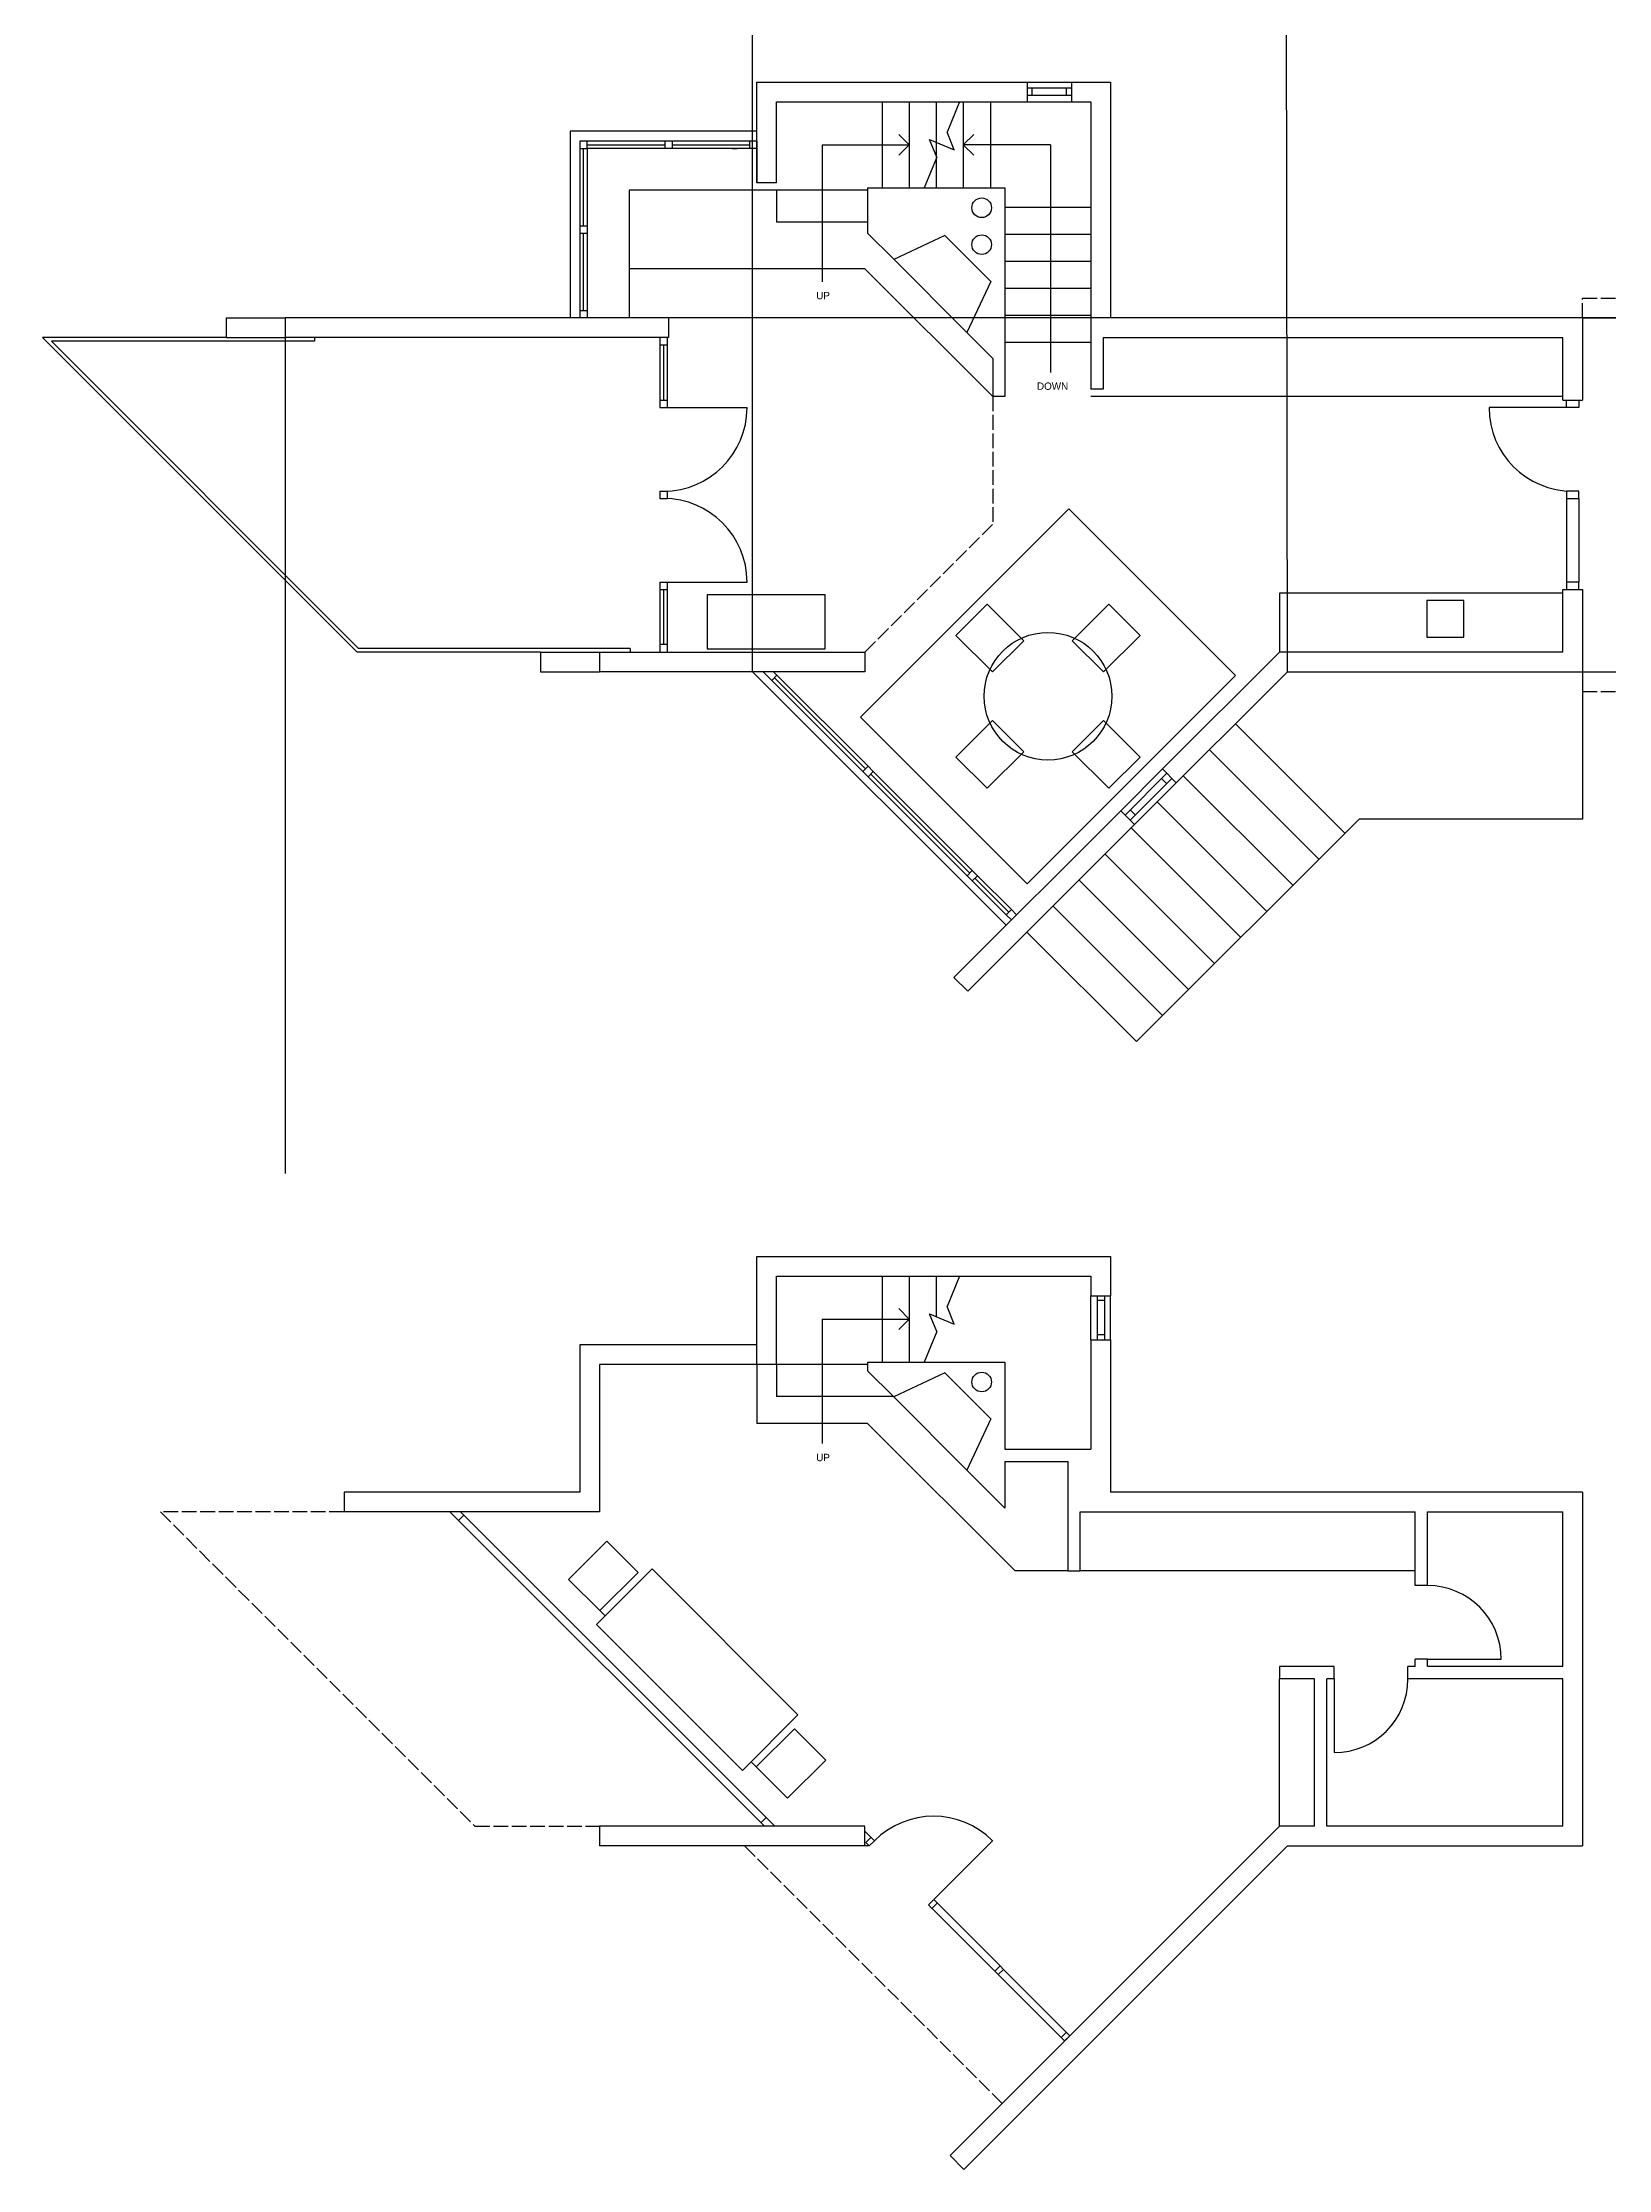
# Model space of a CAD drawing. Header units: inches. Extents: x -16659 to 2747, y 141 to 7454.
# Drawn here: x -4337 to -3700, y 1095 to 1961 of the extents above; entities that cross this region are included whole.
import ezdxf

# ---------------------------------------------------------------- set-up
doc = ezdxf.new("R2010")
doc.units = ezdxf.units.IN
doc.header["$LTSCALE"] = 0.5
doc.header["$MEASUREMENT"] = 0
doc.linetypes.add('ACAD_ISO02W100', pattern=[15, 12, -3])
doc.layers.get('0').update_dxf_attribs({"color": 253})
for name, color, linetype in [('A-doors', 254, 'Continuous'), ('A-Elev-North', 7, 'Continuous'), ('A-Elev-South', 7, 'Continuous'), ('A-furniture', 33, 'Continuous'), ('A-glazing', 252, 'Continuous'), ('A-millwork', 252, 'Continuous'), ('A-soffit', 251, 'ACAD_ISO02W100'), ('A-stairs', 252, 'Continuous'), ('A-text', 254, 'Continuous'), ('A-walls', 7, 'Continuous'), ('construction', 160, 'Continuous')]:
    doc.layers.add(name, color=color, linetype=linetype)

msp = doc.modelspace()

# ---------------------------------------------------------------- linework, layer by layer
for p, q in [((-3590.2, 1849.22), (-3710.2, 1849.22)), ((-3710.2, 1849.22), (-3590.2, 1849.22)), ((-3710.2, 1705.22), (-3590.2, 1705.22))]:
    msp.add_line(p, q)
at = {"layer": 'A-doors'}
for p, q in [((-4085.69, 1841.3), (-4085.69, 1812.72)), ((-4085.69, 1838.3), (-4082.69, 1838.3)), ((-4082.69, 1841.3), (-4082.69, 1812.72)), ((-4085.69, 1815.72), (-4082.69, 1815.72)), ((-4085.69, 1812.72), (-4082.69, 1812.72)), ((-3714.2, 1812.72), (-3748.2, 1812.72)), ((-3716.7, 1812.72), (-3716.7, 1815.72)), ((-3716.7, 1815.72), (-3711.7, 1815.72)), ((-3711.7, 1812.72), (-3716.7, 1812.72)), ((-3711.7, 1815.72), (-3711.7, 1812.72)), ((-4085.69, 1778.72), (-4082.69, 1778.72)), ((-4085.69, 1778.72), (-4085.69, 1775.72)), ((-4085.69, 1775.72), (-4082.69, 1775.72)), ((-4082.69, 1778.72), (-4082.69, 1775.72)), ((-3716.7, 1778.72), (-3716.7, 1775.72)), ((-3711.7, 1778.72), (-3716.7, 1778.72)), ((-3716.7, 1775.72), (-3711.7, 1775.72)), ((-3711.7, 1775.72), (-3711.7, 1778.72)), ((-4085.69, 1741.72), (-4082.69, 1741.72)), ((-4085.69, 1741.72), (-4085.69, 1713.22)), ((-4082.69, 1741.72), (-4082.69, 1713.22)), ((-3716.7, 1741.72), (-3716.7, 1738.72)), ((-3711.7, 1741.72), (-3716.7, 1741.72)), ((-3711.7, 1738.72), (-3711.7, 1741.72)), ((-4085.69, 1738.72), (-4082.69, 1738.72)), ((-3716.7, 1738.72), (-3711.7, 1738.72)), ((-4082.69, 1716.22), (-4085.69, 1716.22)), ((-3773.2, 1303.19), (-3743.2, 1303.19)), ((-3811.2, 1295.19), (-3811.2, 1265.19)), ((-3974.23, 1205.32), (-3950.19, 1229.36))]:
    msp.add_line(p, q, dxfattribs=at)
for centre, radius, start, end in [((-3714.2, 1812.72), 34, 180, 270), ((-3773.2, 1303.19), 30, 0, 90), ((-3811.2, 1295.19), 30, 270, 0), ((-3974.27, 1205.27), 34, 45, 135)]:
    msp.add_arc(centre, radius, start, end, dxfattribs=at)
at = {"layer": 'A-Elev-North', "color": 253}
for p, q in [((-4046.2, 1925.22), (-4122.2, 1925.22)), ((-4122.2, 1925.22), (-4122.2, 1849.22)), ((-4001.11, 1901.22), (-4098.2, 1901.22)), ((-4098.2, 1901.22), (-4098.2, 1849.22)), ((-4038.2, 1901.22), (-4038.2, 1888.22)), ((-4001.11, 1888.22), (-4038.2, 1888.22)), ((-4046.2, 1423.19), (-4046.2, 1399.19)), ((-4001.11, 1423.19), (-4038.2, 1423.19)), ((-4038.2, 1423.19), (-4038.2, 1410.19)), ((-3990.64, 1410.19), (-4038.2, 1410.19))]:
    msp.add_line(p, q, dxfattribs=at)
at = {"layer": 'A-Elev-North', "color": 252}
for p, q in [((-4083.7, 1921.22), (-4083.7, 1918.22)), ((-4080.7, 1921.22), (-4080.7, 1918.22))]:
    msp.add_line(p, q, dxfattribs=at)
at = {"layer": 'A-Elev-North'}
for p, q in [((-4046.2, 1921.22), (-4046.2, 1904.22)), ((-4118.2, 1886.72), (-4115.2, 1886.72)), ((-4118.2, 1883.72), (-4115.2, 1883.72))]:
    msp.add_line(p, q, dxfattribs=at)
at = {"layer": 'A-Elev-North', "color": 254}
for p, q in [((-4043.67, 1705.22), (-4040.14, 1701.68)), ((-4038.01, 1703.8), (-4039.43, 1705.22)), ((-4003.05, 1664.6), (-4000.93, 1662.47)), ((-3998.81, 1664.6), (-4000.93, 1666.72)), ((-4000.93, 1662.47), (-3999.87, 1663.53))]:
    msp.add_line(p, q, dxfattribs=at)
at = {"layer": 'A-Elev-North', "color": 7}
for p, q in [((-3960.62, 1622.17), (-3958.5, 1620.05)), ((-3958.5, 1624.29), (-3956.38, 1622.17)), ((-3944.71, 1606.26), (-3942.59, 1604.14)), ((-3942.59, 1608.38), (-3940.47, 1606.26))]:
    msp.add_line(p, q, dxfattribs=at)
at = {"layer": 'A-Elev-South', "color": 253}
for p, q in [((-4262.2, 1849.22), (-4238.2, 1849.22)), ((-4262.2, 1841.22), (-4238.2, 1841.22)), ((-4134.2, 1713.22), (-4110.2, 1713.22)), ((-4110.2, 1713.22), (-4002.2, 1713.22)), ((-4134.2, 1705.22), (-4110.2, 1705.22)), ((-3710.2, 1705.22), (-3710.2, 1645.22)), ((-3851.4, 1684.01), (-3806.86, 1639.47)), ((-3862.01, 1673.41), (-3817.46, 1628.86)), ((-3872.62, 1662.8), (-3828.07, 1618.25)), ((-3801.11, 1645.22), (-3891.71, 1554.61)), ((-3883.22, 1652.19), (-3838.68, 1607.65)), ((-3710.2, 1645.22), (-3801.11, 1645.22)), ((-3893.83, 1641.59), (-3849.28, 1597.04)), ((-3904.44, 1630.98), (-3859.89, 1586.43)), ((-3915.04, 1620.37), (-3870.5, 1575.83)), ((-3925.65, 1609.77), (-3881.1, 1565.22)), ((-3936.26, 1599.16), (-3891.71, 1554.61))]:
    msp.add_line(p, q, dxfattribs=at)
at = {"layer": 'A-Elev-South', "color": 7}
for p, q in [((-3960.32, 1575.1), (-3892.44, 1642.98)), ((-3965.98, 1580.76), (-3960.32, 1575.1))]:
    msp.add_line(p, q, dxfattribs=at)
at = {"layer": 'A-furniture'}
msp.add_lwpolyline([(-4004.07, 1686.73), (-3936.19, 1618.85), (-3851.33, 1703.7), (-3919.22, 1771.58)], close=True, dxfattribs=at)
for points in [[(-4066.45, 1736.48), (-4066.45, 1714.48), (-4018.45, 1714.48), (-4018.45, 1736.48), (-4066.45, 1736.48)], [(-3937.6, 1717.84), (-3952.45, 1732.69), (-3965.18, 1719.97), (-3950.33, 1705.12), (-3937.6, 1717.84)], [(-3905.07, 1705.12), (-3890.22, 1719.97), (-3902.95, 1732.69), (-3917.8, 1717.84), (-3905.07, 1705.12)], [(-3937.6, 1672.59), (-3952.45, 1657.74), (-3965.18, 1670.47), (-3950.33, 1685.32), (-3937.6, 1672.59)], [(-3905.07, 1685.32), (-3890.22, 1670.47), (-3902.95, 1657.74), (-3917.8, 1672.59), (-3905.07, 1685.32)], [(-4033.7, 1246.6), (-4018.14, 1262.15), (-4030.87, 1274.88), (-4046.43, 1259.33), (-4033.7, 1246.6), (-4046.43, 1259.33), (-4048.55, 1261.45), (-4052.09, 1257.91), (-4029.46, 1280.54), (-4088.86, 1339.94), (-4111.48, 1317.31), (-4052.09, 1257.91), (-4111.48, 1317.31), (-4107.95, 1320.84), (-4110.07, 1322.97), (-4094.51, 1338.52), (-4107.24, 1351.25), (-4122.8, 1335.69), (-4110.07, 1322.97)]]:
    msp.add_lwpolyline(points, dxfattribs=at)
msp.add_circle((-3927.7, 1695.22), 26, dxfattribs=at)
at = {"layer": 'A-glazing'}
for p, q in [((-3918.2, 1942.72), (-3936.2, 1942.72)), ((-3918.2, 1939.72), (-3936.2, 1939.72)), ((-3934.2, 1939.72), (-3934.2, 1942.72)), ((-3920.2, 1939.72), (-3920.2, 1942.72)), ((-4046.2, 1921.22), (-4118.2, 1921.22)), ((-4118.2, 1921.22), (-4118.2, 1918.22)), ((-4118.2, 1918.22), (-4115.2, 1918.22)), ((-4118.2, 1918.22), (-4118.2, 1849.22)), ((-4116.7, 1886.72), (-4116.7, 1918.22)), ((-4115.2, 1918.22), (-4115.2, 1921.22)), ((-4115.2, 1919.72), (-4083.7, 1919.72)), ((-4046.2, 1918.22), (-4115.2, 1918.22)), ((-4115.2, 1918.22), (-4115.2, 1849.22)), ((-4080.7, 1919.72), (-4049.2, 1919.72)), ((-4054.2, 1921.22), (-4056.2, 1921.22)), ((-4056.2, 1918.22), (-4054.2, 1918.22)), ((-4049.2, 1921.22), (-4049.2, 1918.22)), ((-4116.7, 1852.22), (-4116.7, 1883.72)), ((-4118.2, 1852.22), (-4115.2, 1852.22)), ((-3716.7, 1775.72), (-3716.7, 1741.72)), ((-3711.7, 1775.72), (-3711.7, 1741.72)), ((-3944.76, 1601.97), (-4047.96, 1705.17)), ((-4003.05, 1664.6), (-4040.14, 1701.68)), ((-4001.99, 1665.66), (-4039.07, 1702.74)), ((-4000.93, 1666.72), (-4038.01, 1703.8)), ((-3960.62, 1622.17), (-4000.93, 1662.47)), ((-3959.56, 1623.23), (-3999.87, 1663.53)), ((-3958.5, 1624.29), (-3998.81, 1664.6)), ((-3896.33, 1646.87), (-3879.35, 1663.84)), ((-3879.35, 1659.6), (-3881.48, 1661.72)), ((-3892.09, 1646.86), (-3894.21, 1648.98)), ((-3888.87, 1636.65), (-3890.99, 1638.77)), ((-3944.71, 1606.26), (-3958.5, 1620.05)), ((-3943.65, 1607.32), (-3957.44, 1621.11)), ((-3942.59, 1608.38), (-3956.38, 1622.17)), ((-3907.7, 1451.19), (-3907.7, 1433.19)), ((-3904.7, 1449.19), (-3907.7, 1449.19)), ((-3904.7, 1451.19), (-3904.7, 1433.19)), ((-3904.7, 1435.19), (-3907.7, 1435.19)), ((-4043.1, 1235.19), (-4171.1, 1363.19)), ((-4165.44, 1361.78), (-4167.56, 1359.66)), ((-4038.86, 1235.19), (-4166.86, 1363.19)), ((-4044.51, 1236.61), (-4042.39, 1238.73)), ((-3998.31, 1229.32), (-4002.2, 1233.2)), ((-3999.73, 1230.73), (-4001.85, 1228.61)), ((-4000.43, 1227.19), (-4002.2, 1227.19)), ((-4001.85, 1228.61), (-4000.43, 1227.19)), ((-3998.31, 1229.32), (-4000.43, 1227.19)), ((-3974.27, 1205.27), (-3976.39, 1203.15)), ((-3972.86, 1203.86), (-3974.98, 1201.74)), ((-3974.17, 1205.37), (-3918.76, 1149.95)), ((-3976.39, 1203.15), (-3974.98, 1201.74)), ((-3974.98, 1201.85), (-3920.92, 1147.79)), ((-3947.17, 1178.37), (-3949.33, 1176.21)), ((-3945.76, 1176.95), (-3947.92, 1174.79)), ((-3920.21, 1151.33), (-3922.33, 1149.2)), ((-3922.33, 1149.2), (-3920.92, 1147.79)), ((-3918.8, 1149.91), (-3920.92, 1147.79))]:
    msp.add_line(p, q, dxfattribs=at)
at = {"layer": 'A-glazing', "color": 254}
for p, q in [((-4040.14, 1701.68), (-4038.01, 1703.8)), ((-4003.05, 1664.6), (-4000.93, 1666.72)), ((-4000.93, 1662.47), (-3998.81, 1664.6)), ((-3960.62, 1622.17), (-3958.5, 1624.29)), ((-3958.5, 1620.05), (-3956.38, 1622.17)), ((-3944.71, 1606.26), (-3942.59, 1608.38))]:
    msp.add_line(p, q, dxfattribs=at)
at = {"layer": 'A-glazing', "color": 253}
for p, q in [((-3898.09, 1648.64), (-3881.12, 1665.61)), ((-3894.2, 1644.75), (-3877.23, 1661.72)), ((-3892.44, 1642.98), (-3875.47, 1659.95))]:
    msp.add_line(p, q, dxfattribs=at)
at = {"layer": 'A-millwork'}
for p, q in [((-4208.92, 1713.22), (-4336.92, 1841.22)), ((-4262.2, 1841.22), (-4336.92, 1841.22)), ((-4208.3, 1714.72), (-4333.3, 1839.72)), ((-4226.2, 1839.72), (-4333.3, 1839.72)), ((-4226.2, 1841.22), (-4226.2, 1839.72)), ((-3718.2, 1817.22), (-3910.2, 1817.22)), ((-3718.2, 1737.22), (-3833.51, 1737.22)), ((-3833.51, 1737.22), (-3833.51, 1713.22)), ((-3758.51, 1734.22), (-3773.51, 1734.22)), ((-3773.51, 1734.22), (-3773.51, 1719.22)), ((-3758.51, 1719.22), (-3758.51, 1734.22)), ((-4097.69, 1714.72), (-4208.3, 1714.72)), ((-4097.69, 1714.72), (-4097.69, 1713.22)), ((-3773.51, 1719.22), (-3758.51, 1719.22)), ((-4134.2, 1713.22), (-4208.92, 1713.22)), ((-3778.2, 1339.19), (-3914.64, 1339.19)), ((-3833.51, 1235.19), (-3833.51, 1295.19))]:
    msp.add_line(p, q, dxfattribs=at)
at = {"layer": 'A-soffit'}
for p, q in [((-3710.2, 1857.22), (-3470.2, 1857.22)), ((-3710.2, 1849.22), (-3710.2, 1857.22)), ((-3950.2, 1817.22), (-3950.2, 1765.22)), ((-4002.2, 1713.22), (-3950.2, 1765.22)), ((-3710.2, 1705.22), (-3710.2, 1697.22)), ((-3710.2, 1697.22), (-3470.2, 1697.22)), ((-4288.92, 1363.19), (-4160.92, 1235.19)), ((-4214.2, 1363.19), (-4288.92, 1363.19)), ((-4160.92, 1235.19), (-4110.2, 1235.19)), ((-4051.19, 1227.19), (-3946.35, 1122.36))]:
    msp.add_line(p, q, dxfattribs=at)
at = {"layer": 'A-stairs'}
for p, q in [((-3995.16, 1937.22), (-3995.16, 1902.22)), ((-3984.16, 1937.22), (-3984.16, 1902.22)), ((-3973.16, 1937.22), (-3973.16, 1902.22)), ((-3963.66, 1937.22), (-3968.8, 1924.8)), ((-3962.16, 1937.22), (-3962.16, 1902.22)), ((-3951.16, 1937.22), (-3951.16, 1902.22)), ((-3965.83, 1917.61), (-3968.8, 1924.8)), ((-3973.01, 1914.63), (-3978.16, 1902.22)), ((-3975.99, 1921.82), (-3965.83, 1917.61)), ((-3973.01, 1914.63), (-3975.99, 1921.82)), ((-3910.2, 1894.22), (-3945.2, 1894.22)), ((-3910.2, 1883.22), (-3945.2, 1883.22)), ((-3910.2, 1872.22), (-3945.2, 1872.22)), ((-4002.2, 1869.22), (-4098.2, 1869.22)), ((-3950.2, 1817.22), (-4002.2, 1869.22)), ((-3910.2, 1861.22), (-3945.2, 1861.22)), ((-3910.2, 1850.22), (-3945.2, 1850.22)), ((-3910.2, 1839.22), (-3945.2, 1839.22)), ((-3995.16, 1459.19), (-3995.16, 1424.19)), ((-3984.16, 1459.19), (-3984.16, 1424.19)), ((-3973.16, 1459.19), (-3973.16, 1442.63)), ((-3963.66, 1459.19), (-3968.8, 1446.78)), ((-3965.83, 1439.59), (-3968.8, 1446.78)), ((-3975.99, 1443.8), (-3965.83, 1439.59)), ((-3973.01, 1436.61), (-3975.99, 1443.8)), ((-3973.01, 1436.61), (-3978.16, 1424.19)), ((-4001.11, 1399.19), (-4046.2, 1399.19)), ((-4001.11, 1399.19), (-3941.11, 1339.19)), ((-3919.64, 1339.19), (-3941.11, 1339.19))]:
    msp.add_line(p, q, dxfattribs=at)
at = {"layer": 'A-text'}
for p, q in [((-3984.16, 1919.72), (-3988.4, 1923.96)), ((-3962.16, 1919.72), (-3957.91, 1923.96)), ((-4019.66, 1919.72), (-3984.16, 1919.72)), ((-4019.66, 1919.72), (-4019.66, 1863.98)), ((-3984.16, 1919.72), (-3988.4, 1915.47)), ((-3962.16, 1919.72), (-3957.91, 1915.47)), ((-3926.66, 1919.72), (-3962.16, 1919.72)), ((-3926.66, 1919.72), (-3926.66, 1827.08)), ((-4019.66, 1441.69), (-4019.66, 1390.96)), ((-4019.66, 1441.69), (-3984.16, 1441.69)), ((-3984.16, 1441.69), (-3988.4, 1445.94)), ((-3984.16, 1441.69), (-3988.4, 1437.45))]:
    msp.add_line(p, q, dxfattribs=at)
at = {"layer": 'A-walls'}
for p, q in [((-4046.2, 1904.22), (-4046.2, 1945.22)), ((-4046.2, 1945.22), (-3936.2, 1945.22)), ((-3936.2, 1945.22), (-3936.2, 1937.22)), ((-3918.2, 1945.22), (-3902.2, 1945.22)), ((-3918.2, 1945.22), (-3918.2, 1937.22)), ((-3902.2, 1945.22), (-3902.2, 1849.22)), ((-4038.2, 1904.22), (-4038.2, 1937.22)), ((-4038.2, 1937.22), (-3936.2, 1937.22)), ((-3918.2, 1937.22), (-3910.2, 1937.22)), ((-3910.2, 1937.22), (-3910.2, 1820.22)), ((-4038.2, 1904.22), (-4046.2, 1904.22)), ((-4001.11, 1902.22), (-4001.11, 1883.68)), ((-4001.11, 1902.22), (-3945.2, 1902.22)), ((-3945.2, 1902.22), (-3945.2, 1817.22)), ((-3990.64, 1873.22), (-4001.11, 1883.68)), ((-3969.7, 1882.78), (-3990.51, 1873.08)), ((-3950.97, 1864.05), (-3969.7, 1882.78)), ((-3990.64, 1873.22), (-3960.67, 1843.24)), ((-3950.97, 1864.05), (-3960.67, 1843.24)), ((-4082.2, 1849.22), (-4238.2, 1849.22)), ((-4238.2, 1849.22), (-4238.2, 1841.22)), ((-4082.2, 1849.22), (-4082.2, 1841.22)), ((-3710.2, 1849.22), (-3902.2, 1849.22)), ((-3710.2, 1849.22), (-3710.2, 1815.72)), ((-4082.2, 1841.22), (-4238.2, 1841.22)), ((-3950.2, 1832.77), (-3960.67, 1843.24)), ((-3905.2, 1841.22), (-3718.2, 1841.22)), ((-3905.2, 1841.22), (-3905.2, 1820.22)), ((-3718.2, 1815.72), (-3718.2, 1841.22)), ((-3950.2, 1832.77), (-3950.2, 1817.22)), ((-3905.2, 1820.22), (-3910.2, 1820.22)), ((-3945.2, 1817.22), (-3950.2, 1817.22)), ((-3718.2, 1815.72), (-3710.2, 1815.72)), ((-3718.2, 1713.22), (-3718.2, 1738.72)), ((-3718.2, 1738.72), (-3710.2, 1738.72)), ((-3710.2, 1738.72), (-3710.2, 1705.22)), ((-4110.2, 1713.22), (-4110.2, 1705.22)), ((-4002.2, 1713.22), (-4002.2, 1705.22)), ((-3881.12, 1665.61), (-3833.51, 1713.22)), ((-3718.2, 1713.22), (-3833.51, 1713.22)), ((-4002.2, 1705.22), (-4110.2, 1705.22)), ((-3830.2, 1705.22), (-3841.52, 1693.89)), ((-3830.2, 1705.22), (-3710.2, 1705.22)), ((-3841.52, 1693.89), (-3875.47, 1659.95)), ((-3875.47, 1659.95), (-3881.12, 1665.61)), ((-3965.98, 1580.76), (-3898.09, 1648.64)), ((-3892.44, 1642.98), (-3898.09, 1648.64)), ((-4046.2, 1467.19), (-3902.2, 1467.19)), ((-4046.2, 1423.19), (-4046.2, 1467.19)), ((-3902.2, 1467.19), (-3902.2, 1451.19)), ((-4038.2, 1459.19), (-3910.2, 1459.19)), ((-4038.2, 1423.19), (-4038.2, 1459.19)), ((-3910.2, 1459.19), (-3910.2, 1451.19)), ((-3910.2, 1451.19), (-3902.2, 1451.19)), ((-4046.2, 1431.19), (-4118.2, 1431.19)), ((-4118.2, 1431.19), (-4118.2, 1371.19)), ((-3910.2, 1433.19), (-3902.2, 1433.19)), ((-3910.2, 1433.19), (-3910.2, 1388.75)), ((-3902.2, 1433.19), (-3902.2, 1371.19)), ((-4038.2, 1423.19), (-4110.2, 1423.19)), ((-4110.2, 1423.19), (-4110.2, 1363.19)), ((-4001.11, 1424.19), (-3945.2, 1424.19)), ((-4001.11, 1424.19), (-4001.11, 1420.66)), ((-3990.64, 1410.19), (-4001.11, 1420.66)), ((-3945.2, 1424.19), (-3945.2, 1388.75)), ((-3969.7, 1419.76), (-3990.51, 1410.06)), ((-3950.97, 1401.02), (-3969.7, 1419.76)), ((-3990.64, 1410.19), (-3960.67, 1380.22)), ((-3950.97, 1401.02), (-3960.67, 1380.22)), ((-3945.2, 1388.75), (-3910.2, 1388.75)), ((-3945.2, 1364.75), (-3960.67, 1380.22)), ((-3945.2, 1383.75), (-3919.64, 1383.75)), ((-3945.2, 1383.75), (-3945.2, 1364.75)), ((-3919.64, 1383.75), (-3919.64, 1339.19)), ((-4118.2, 1371.19), (-4214.2, 1371.19)), ((-4214.2, 1371.19), (-4214.2, 1363.19)), ((-3710.2, 1371.19), (-3902.2, 1371.19)), ((-3710.2, 1371.19), (-3710.2, 1227.19)), ((-4110.2, 1363.19), (-4214.2, 1363.19)), ((-3914.64, 1363.19), (-3778.2, 1363.19)), ((-3914.64, 1339.19), (-3914.64, 1363.19)), ((-3778.2, 1333.19), (-3778.2, 1363.19)), ((-3773.2, 1363.19), (-3718.2, 1363.19)), ((-3773.2, 1333.19), (-3773.2, 1363.19)), ((-3718.2, 1300.19), (-3718.2, 1363.19)), ((-3919.64, 1339.19), (-3914.64, 1339.19)), ((-3773.2, 1333.19), (-3778.2, 1333.19)), ((-3811.2, 1300.19), (-3833.51, 1300.19)), ((-3833.51, 1300.19), (-3833.51, 1295.19)), ((-3811.2, 1295.19), (-3811.2, 1300.19)), ((-3778.2, 1300.19), (-3781.2, 1300.19)), ((-3781.2, 1295.19), (-3781.2, 1300.19)), ((-3778.2, 1300.19), (-3781.2, 1300.19)), ((-3778.2, 1300.19), (-3778.2, 1303.19)), ((-3773.2, 1303.19), (-3778.2, 1303.19)), ((-3773.2, 1300.19), (-3773.2, 1303.19)), ((-3718.2, 1300.19), (-3773.2, 1300.19)), ((-3819.2, 1295.19), (-3833.51, 1295.19)), ((-3819.2, 1235.19), (-3819.2, 1295.19)), ((-3814.2, 1235.19), (-3814.2, 1295.19)), ((-3811.2, 1295.19), (-3814.2, 1295.19)), ((-3811.2, 1295.19), (-3814.2, 1295.19)), ((-3718.2, 1295.19), (-3781.2, 1295.19)), ((-3718.2, 1235.19), (-3718.2, 1295.19)), ((-4002.2, 1235.19), (-4110.2, 1235.19)), ((-4110.2, 1235.19), (-4110.2, 1227.19)), ((-4002.2, 1227.19), (-4002.2, 1235.08)), ((-3967.57, 1101.14), (-3833.51, 1235.19)), ((-3819.2, 1235.19), (-3833.51, 1235.19)), ((-3718.2, 1235.19), (-3814.2, 1235.19)), ((-4002.2, 1227.19), (-4110.2, 1227.19)), ((-3830.2, 1227.19), (-3961.91, 1095.49)), ((-3830.2, 1227.19), (-3710.2, 1227.19)), ((-3961.91, 1095.49), (-3967.57, 1101.14))]:
    msp.add_line(p, q, dxfattribs=at)
at = {"layer": 'A-walls', "color": 253}
for p, q in [((-3936.2, 1945.22), (-3918.2, 1945.22)), ((-3936.2, 1937.22), (-3918.2, 1937.22)), ((-4262.2, 1849.22), (-4262.2, 1841.22)), ((-4134.2, 1713.22), (-4134.2, 1705.22)), ((-3910.2, 1433.19), (-3910.2, 1451.19)), ((-3902.2, 1433.19), (-3902.2, 1451.19))]:
    msp.add_line(p, q, dxfattribs=at)
at = {"layer": 'A-walls', "color": 252}
for p, q in [((-4084.19, 1838.3), (-4084.19, 1815.72)), ((-4084.19, 1812.72), (-4050.19, 1812.72)), ((-4084.19, 1741.72), (-4050.19, 1741.72)), ((-4084.19, 1738.72), (-4084.19, 1716.22))]:
    msp.add_line(p, q, dxfattribs=at)
at = {"layer": 'A-walls'}
for centre in [(-3954.68, 1894.07), (-3954.68, 1879.07), (-3954.68, 1416.05)]:
    msp.add_circle(centre, 4, dxfattribs=at)
at = {"layer": 'construction'}
for p, q in [((-4047.96, 1705.17), (-4047.96, 4035.32)), ((-3830.2, 1705.22), (-3833.2, 3760.26, 5147.57)), ((-3350.2, 1849.22), (-4238.2, 1849.22)), ((-4238.2, 1849.22), (-4238.2, 1500.93))]:
    msp.add_line(p, q, dxfattribs=at)
at = {"layer": 'construction', "color": 252}
for centre, start, end in [((-4084.19, 1812.72), 270, 0), ((-4084.19, 1741.72), 0, 90)]:
    msp.add_arc(centre, 34, start, end, dxfattribs=at)

# ---------------------------------------------------------------- texts
at = {"layer": 'A-text'}
for s, p in [('UP', (-4022.03, 1856.85)), ('DOWN', (-3932.18, 1819.96)), ('UP', (-4022.03, 1383.83))]:
    msp.add_text(s, height=3, dxfattribs=at).set_placement(p)

doc.saveas('drawing.dxf')
